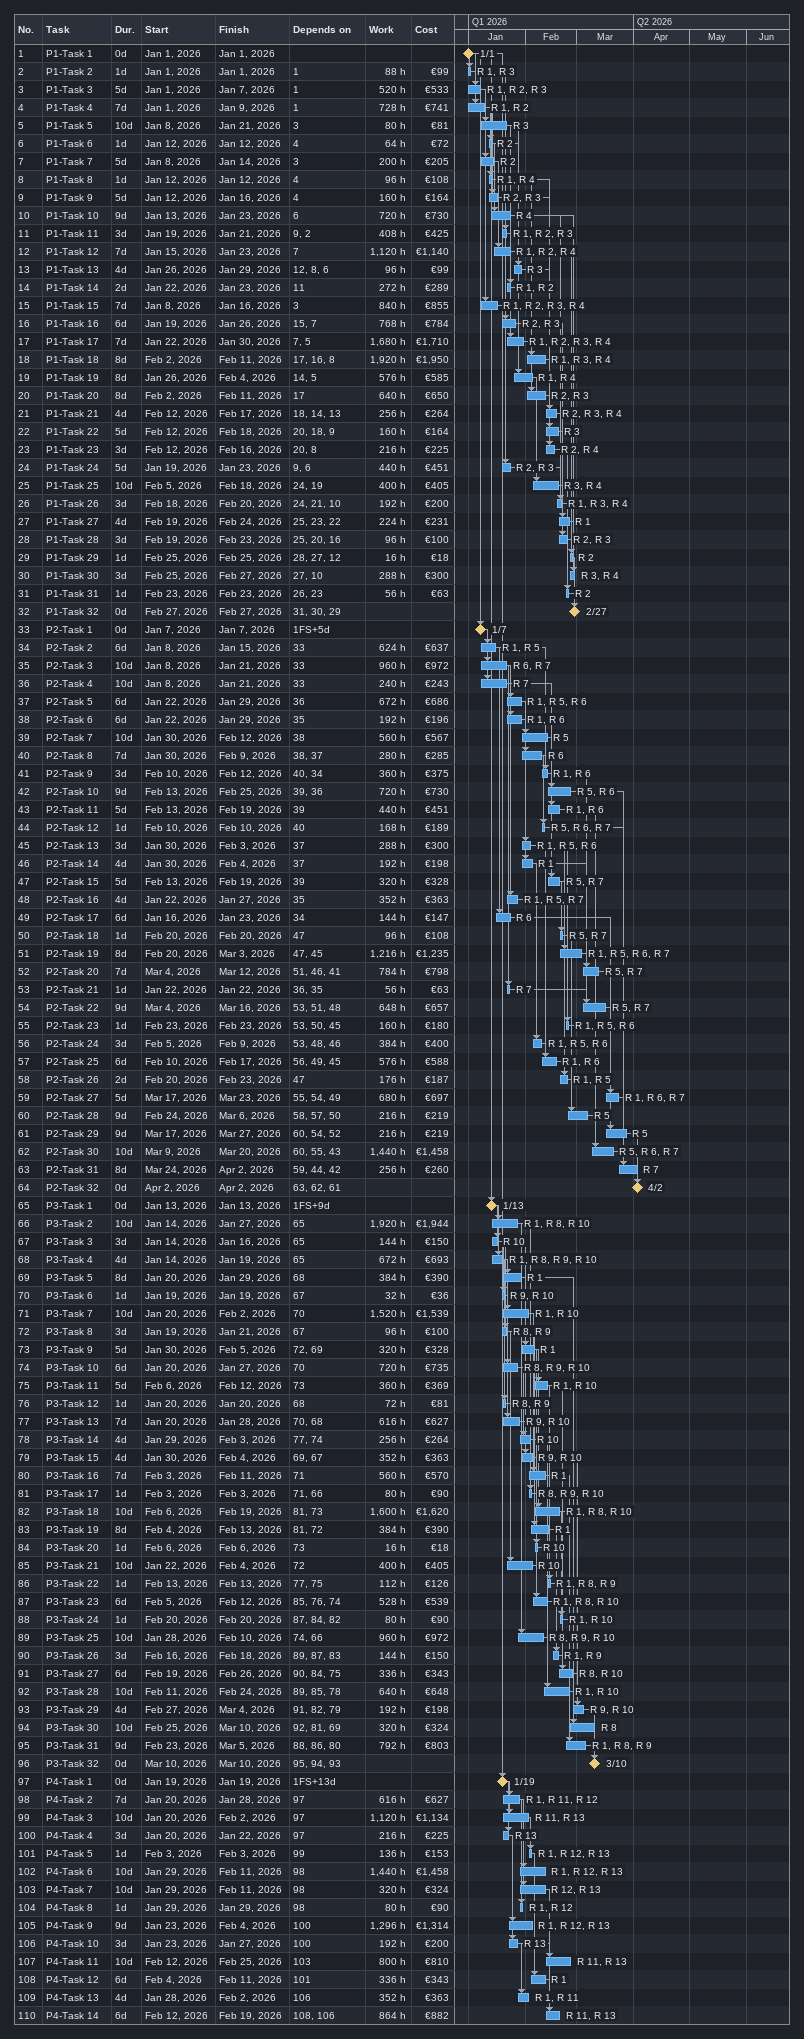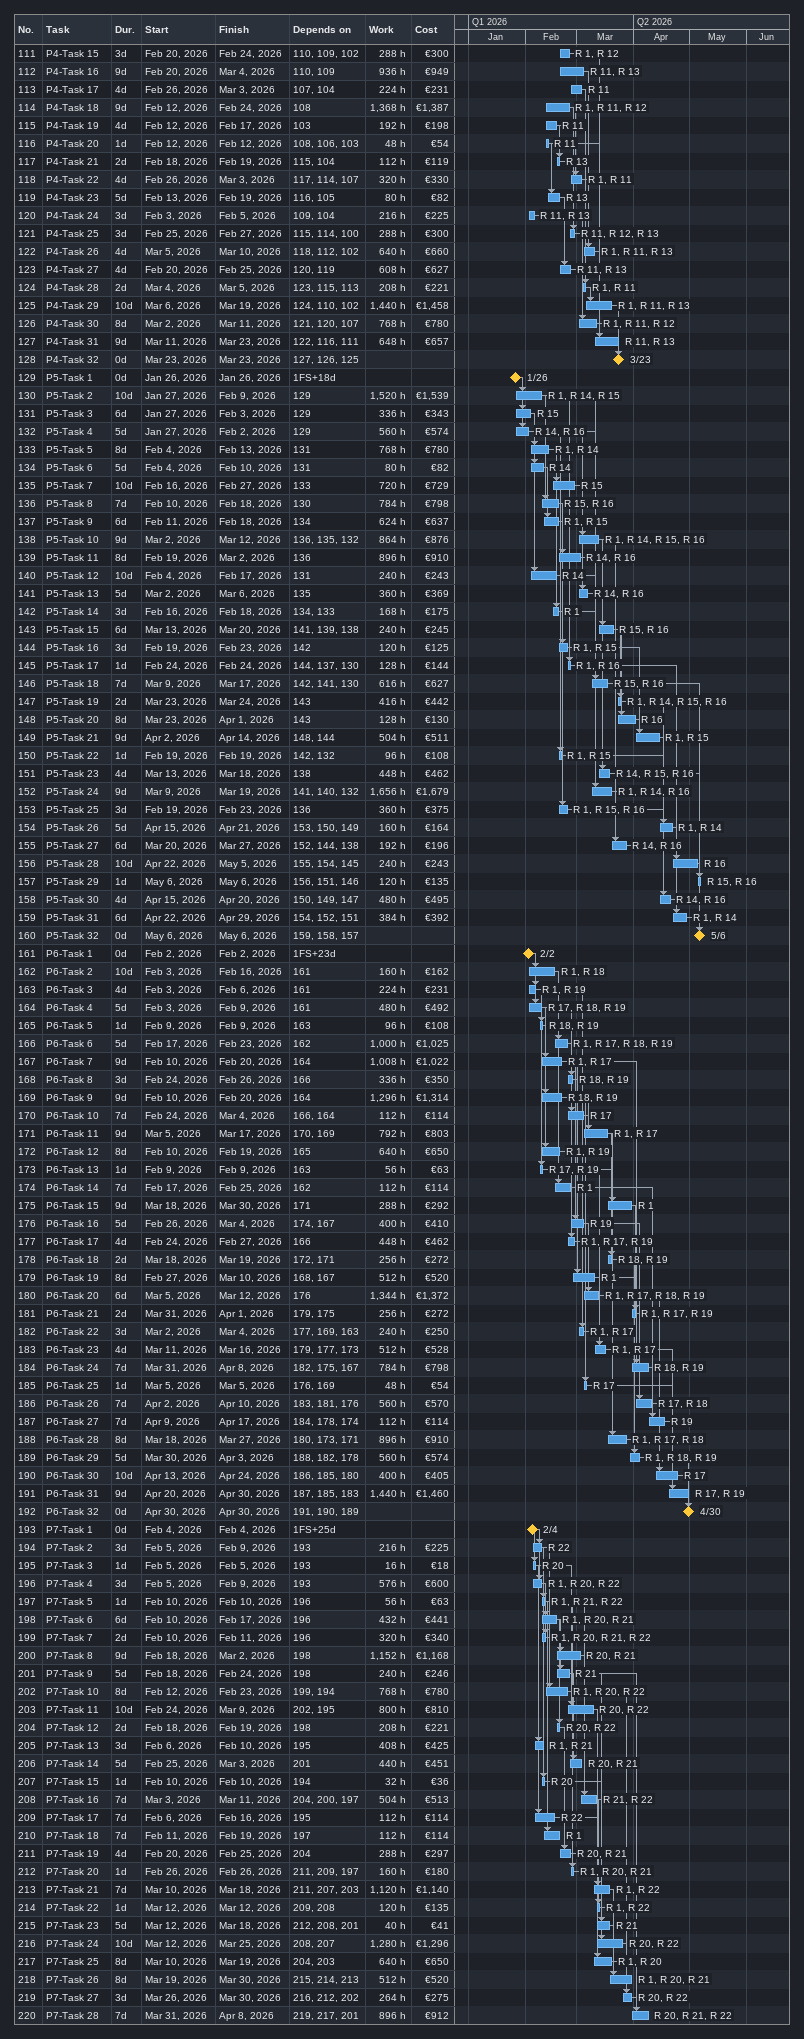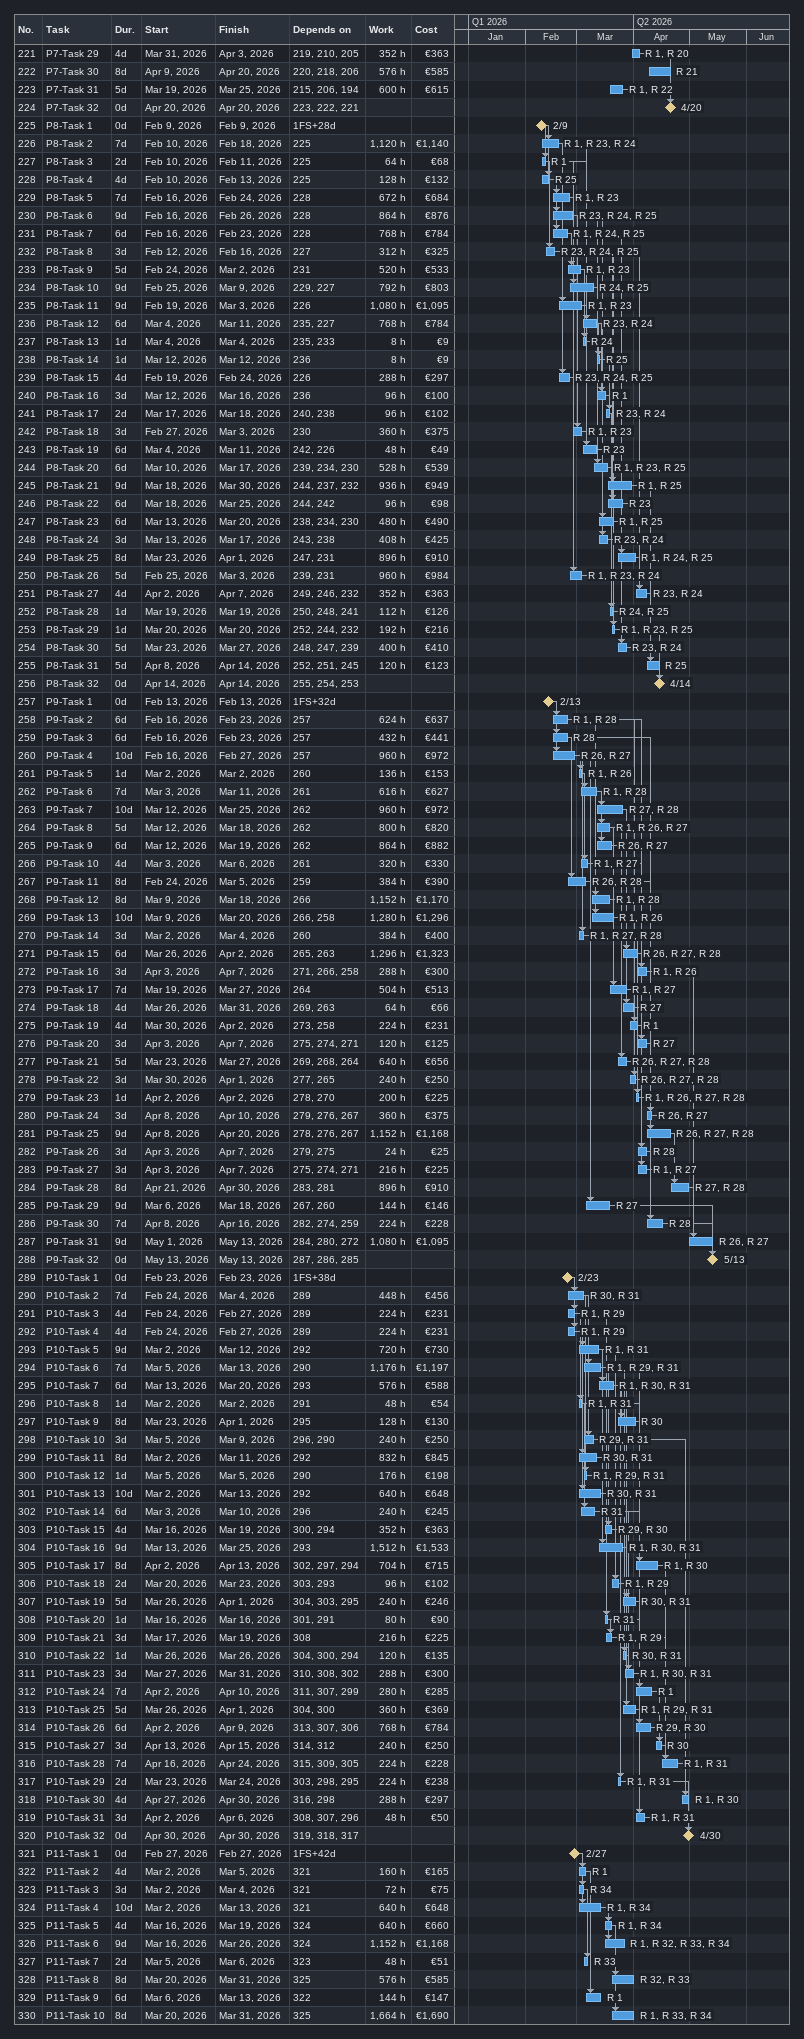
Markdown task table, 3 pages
| ID | Task | Duration | Start | Finish | Predecessors | Resources | Work (h) | Cost (€) |
|---|---|---|---|---|---|---|---|---|
| 1 | P1-Task 1 | 0d | 2026-01-01 | 2026-01-01 |  |  |  |  |
| 2 | P1-Task 2 | 1d | 2026-01-01 | 2026-01-01 | 1 | R 1, R 3 | 88 | 99 |
| 3 | P1-Task 3 | 5d | 2026-01-01 | 2026-01-07 | 1 | R 1, R 2, R 3 | 520 | 533 |
| 4 | P1-Task 4 | 7d | 2026-01-01 | 2026-01-09 | 1 | R 1, R 2 | 728 | 741 |
| 5 | P1-Task 5 | 10d | 2026-01-08 | 2026-01-21 | 3 | R 3 | 80 | 81 |
| 6 | P1-Task 6 | 1d | 2026-01-12 | 2026-01-12 | 4 | R 2 | 64 | 72 |
| 7 | P1-Task 7 | 5d | 2026-01-08 | 2026-01-14 | 3 | R 2 | 200 | 205 |
| 8 | P1-Task 8 | 1d | 2026-01-12 | 2026-01-12 | 4 | R 1, R 4 | 96 | 108 |
| 9 | P1-Task 9 | 5d | 2026-01-12 | 2026-01-16 | 4 | R 2, R 3 | 160 | 164 |
| 10 | P1-Task 10 | 9d | 2026-01-13 | 2026-01-23 | 6 | R 4 | 720 | 730 |
| 11 | P1-Task 11 | 3d | 2026-01-19 | 2026-01-21 | 9, 2 | R 1, R 2, R 3 | 408 | 425 |
| 12 | P1-Task 12 | 7d | 2026-01-15 | 2026-01-23 | 7 | R 1, R 2, R 4 | 1120 | 1140 |
| 13 | P1-Task 13 | 4d | 2026-01-26 | 2026-01-29 | 12, 8, 6 | R 3 | 96 | 99 |
| 14 | P1-Task 14 | 2d | 2026-01-22 | 2026-01-23 | 11 | R 1, R 2 | 272 | 289 |
| 15 | P1-Task 15 | 7d | 2026-01-08 | 2026-01-16 | 3 | R 1, R 2, R 3, R 4 | 840 | 855 |
| 16 | P1-Task 16 | 6d | 2026-01-19 | 2026-01-26 | 15, 7 | R 2, R 3 | 768 | 784 |
| 17 | P1-Task 17 | 7d | 2026-01-22 | 2026-01-30 | 7, 5 | R 1, R 2, R 3, R 4 | 1680 | 1710 |
| 18 | P1-Task 18 | 8d | 2026-02-02 | 2026-02-11 | 17, 16, 8 | R 1, R 3, R 4 | 1920 | 1950 |
| 19 | P1-Task 19 | 8d | 2026-01-26 | 2026-02-04 | 14, 5 | R 1, R 4 | 576 | 585 |
| 20 | P1-Task 20 | 8d | 2026-02-02 | 2026-02-11 | 17 | R 2, R 3 | 640 | 650 |
| 21 | P1-Task 21 | 4d | 2026-02-12 | 2026-02-17 | 18, 14, 13 | R 2, R 3, R 4 | 256 | 264 |
| 22 | P1-Task 22 | 5d | 2026-02-12 | 2026-02-18 | 20, 18, 9 | R 3 | 160 | 164 |
| 23 | P1-Task 23 | 3d | 2026-02-12 | 2026-02-16 | 20, 8 | R 2, R 4 | 216 | 225 |
| 24 | P1-Task 24 | 5d | 2026-01-19 | 2026-01-23 | 9, 6 | R 2, R 3 | 440 | 451 |
| 25 | P1-Task 25 | 10d | 2026-02-05 | 2026-02-18 | 24, 19 | R 3, R 4 | 400 | 405 |
| 26 | P1-Task 26 | 3d | 2026-02-18 | 2026-02-20 | 24, 21, 10 | R 1, R 3, R 4 | 192 | 200 |
| 27 | P1-Task 27 | 4d | 2026-02-19 | 2026-02-24 | 25, 23, 22 | R 1 | 224 | 231 |
| 28 | P1-Task 28 | 3d | 2026-02-19 | 2026-02-23 | 25, 20, 16 | R 2, R 3 | 96 | 100 |
| 29 | P1-Task 29 | 1d | 2026-02-25 | 2026-02-25 | 28, 27, 12 | R 2 | 16 | 18 |
| 30 | P1-Task 30 | 3d | 2026-02-25 | 2026-02-27 | 27, 10 | R 3, R 4 | 288 | 300 |
| 31 | P1-Task 31 | 1d | 2026-02-23 | 2026-02-23 | 26, 23 | R 2 | 56 | 63 |
| 32 | P1-Task 32 | 0d | 2026-02-27 | 2026-02-27 | 31, 30, 29 |  |  |  |
| 33 | P2-Task 1 | 0d | 2026-01-07 | 2026-01-07 | 1FS+5d |  |  |  |
| 34 | P2-Task 2 | 6d | 2026-01-08 | 2026-01-15 | 33 | R 1, R 5 | 624 | 637 |
| 35 | P2-Task 3 | 10d | 2026-01-08 | 2026-01-21 | 33 | R 6, R 7 | 960 | 972 |
| 36 | P2-Task 4 | 10d | 2026-01-08 | 2026-01-21 | 33 | R 7 | 240 | 243 |
| 37 | P2-Task 5 | 6d | 2026-01-22 | 2026-01-29 | 36 | R 1, R 5, R 6 | 672 | 686 |
| 38 | P2-Task 6 | 6d | 2026-01-22 | 2026-01-29 | 35 | R 1, R 6 | 192 | 196 |
| 39 | P2-Task 7 | 10d | 2026-01-30 | 2026-02-12 | 38 | R 5 | 560 | 567 |
| 40 | P2-Task 8 | 7d | 2026-01-30 | 2026-02-09 | 38, 37 | R 6 | 280 | 285 |
| 41 | P2-Task 9 | 3d | 2026-02-10 | 2026-02-12 | 40, 34 | R 1, R 6 | 360 | 375 |
| 42 | P2-Task 10 | 9d | 2026-02-13 | 2026-02-25 | 39, 36 | R 5, R 6 | 720 | 730 |
| 43 | P2-Task 11 | 5d | 2026-02-13 | 2026-02-19 | 39 | R 1, R 6 | 440 | 451 |
| 44 | P2-Task 12 | 1d | 2026-02-10 | 2026-02-10 | 40 | R 5, R 6, R 7 | 168 | 189 |
| 45 | P2-Task 13 | 3d | 2026-01-30 | 2026-02-03 | 37 | R 1, R 5, R 6 | 288 | 300 |
| 46 | P2-Task 14 | 4d | 2026-01-30 | 2026-02-04 | 37 | R 1 | 192 | 198 |
| 47 | P2-Task 15 | 5d | 2026-02-13 | 2026-02-19 | 39 | R 5, R 7 | 320 | 328 |
| 48 | P2-Task 16 | 4d | 2026-01-22 | 2026-01-27 | 35 | R 1, R 5, R 7 | 352 | 363 |
| 49 | P2-Task 17 | 6d | 2026-01-16 | 2026-01-23 | 34 | R 6 | 144 | 147 |
| 50 | P2-Task 18 | 1d | 2026-02-20 | 2026-02-20 | 47 | R 5, R 7 | 96 | 108 |
| 51 | P2-Task 19 | 8d | 2026-02-20 | 2026-03-03 | 47, 45 | R 1, R 5, R 6, R 7 | 1216 | 1235 |
| 52 | P2-Task 20 | 7d | 2026-03-04 | 2026-03-12 | 51, 46, 41 | R 5, R 7 | 784 | 798 |
| 53 | P2-Task 21 | 1d | 2026-01-22 | 2026-01-22 | 36, 35 | R 7 | 56 | 63 |
| 54 | P2-Task 22 | 9d | 2026-03-04 | 2026-03-16 | 53, 51, 48 | R 5, R 7 | 648 | 657 |
| 55 | P2-Task 23 | 1d | 2026-02-23 | 2026-02-23 | 53, 50, 45 | R 1, R 5, R 6 | 160 | 180 |
| 56 | P2-Task 24 | 3d | 2026-02-05 | 2026-02-09 | 53, 48, 46 | R 1, R 5, R 6 | 384 | 400 |
| 57 | P2-Task 25 | 6d | 2026-02-10 | 2026-02-17 | 56, 49, 45 | R 1, R 6 | 576 | 588 |
| 58 | P2-Task 26 | 2d | 2026-02-20 | 2026-02-23 | 47 | R 1, R 5 | 176 | 187 |
| 59 | P2-Task 27 | 5d | 2026-03-17 | 2026-03-23 | 55, 54, 49 | R 1, R 6, R 7 | 680 | 697 |
| 60 | P2-Task 28 | 9d | 2026-02-24 | 2026-03-06 | 58, 57, 50 | R 5 | 216 | 219 |
| 61 | P2-Task 29 | 9d | 2026-03-17 | 2026-03-27 | 60, 54, 52 | R 5 | 216 | 219 |
| 62 | P2-Task 30 | 10d | 2026-03-09 | 2026-03-20 | 60, 55, 43 | R 5, R 6, R 7 | 1440 | 1458 |
| 63 | P2-Task 31 | 8d | 2026-03-24 | 2026-04-02 | 59, 44, 42 | R 7 | 256 | 260 |
| 64 | P2-Task 32 | 0d | 2026-04-02 | 2026-04-02 | 63, 62, 61 |  |  |  |
| 65 | P3-Task 1 | 0d | 2026-01-13 | 2026-01-13 | 1FS+9d |  |  |  |
| 66 | P3-Task 2 | 10d | 2026-01-14 | 2026-01-27 | 65 | R 1, R 8, R 10 | 1920 | 1944 |
| 67 | P3-Task 3 | 3d | 2026-01-14 | 2026-01-16 | 65 | R 10 | 144 | 150 |
| 68 | P3-Task 4 | 4d | 2026-01-14 | 2026-01-19 | 65 | R 1, R 8, R 9, R 10 | 672 | 693 |
| 69 | P3-Task 5 | 8d | 2026-01-20 | 2026-01-29 | 68 | R 1 | 384 | 390 |
| 70 | P3-Task 6 | 1d | 2026-01-19 | 2026-01-19 | 67 | R 9, R 10 | 32 | 36 |
| 71 | P3-Task 7 | 10d | 2026-01-20 | 2026-02-02 | 70 | R 1, R 10 | 1520 | 1539 |
| 72 | P3-Task 8 | 3d | 2026-01-19 | 2026-01-21 | 67 | R 8, R 9 | 96 | 100 |
| 73 | P3-Task 9 | 5d | 2026-01-30 | 2026-02-05 | 72, 69 | R 1 | 320 | 328 |
| 74 | P3-Task 10 | 6d | 2026-01-20 | 2026-01-27 | 70 | R 8, R 9, R 10 | 720 | 735 |
| 75 | P3-Task 11 | 5d | 2026-02-06 | 2026-02-12 | 73 | R 1, R 10 | 360 | 369 |
| 76 | P3-Task 12 | 1d | 2026-01-20 | 2026-01-20 | 68 | R 8, R 9 | 72 | 81 |
| 77 | P3-Task 13 | 7d | 2026-01-20 | 2026-01-28 | 70, 68 | R 9, R 10 | 616 | 627 |
| 78 | P3-Task 14 | 4d | 2026-01-29 | 2026-02-03 | 77, 74 | R 10 | 256 | 264 |
| 79 | P3-Task 15 | 4d | 2026-01-30 | 2026-02-04 | 69, 67 | R 9, R 10 | 352 | 363 |
| 80 | P3-Task 16 | 7d | 2026-02-03 | 2026-02-11 | 71 | R 1 | 560 | 570 |
| 81 | P3-Task 17 | 1d | 2026-02-03 | 2026-02-03 | 71, 66 | R 8, R 9, R 10 | 80 | 90 |
| 82 | P3-Task 18 | 10d | 2026-02-06 | 2026-02-19 | 81, 73 | R 1, R 8, R 10 | 1600 | 1620 |
| 83 | P3-Task 19 | 8d | 2026-02-04 | 2026-02-13 | 81, 72 | R 1 | 384 | 390 |
| 84 | P3-Task 20 | 1d | 2026-02-06 | 2026-02-06 | 73 | R 10 | 16 | 18 |
| 85 | P3-Task 21 | 10d | 2026-01-22 | 2026-02-04 | 72 | R 10 | 400 | 405 |
| 86 | P3-Task 22 | 1d | 2026-02-13 | 2026-02-13 | 77, 75 | R 1, R 8, R 9 | 112 | 126 |
| 87 | P3-Task 23 | 6d | 2026-02-05 | 2026-02-12 | 85, 76, 74 | R 1, R 8, R 10 | 528 | 539 |
| 88 | P3-Task 24 | 1d | 2026-02-20 | 2026-02-20 | 87, 84, 82 | R 1, R 10 | 80 | 90 |
| 89 | P3-Task 25 | 10d | 2026-01-28 | 2026-02-10 | 74, 66 | R 8, R 9, R 10 | 960 | 972 |
| 90 | P3-Task 26 | 3d | 2026-02-16 | 2026-02-18 | 89, 87, 83 | R 1, R 9 | 144 | 150 |
| 91 | P3-Task 27 | 6d | 2026-02-19 | 2026-02-26 | 90, 84, 75 | R 8, R 10 | 336 | 343 |
| 92 | P3-Task 28 | 10d | 2026-02-11 | 2026-02-24 | 89, 85, 78 | R 1, R 10 | 640 | 648 |
| 93 | P3-Task 29 | 4d | 2026-02-27 | 2026-03-04 | 91, 82, 79 | R 9, R 10 | 192 | 198 |
| 94 | P3-Task 30 | 10d | 2026-02-25 | 2026-03-10 | 92, 81, 69 | R 8 | 320 | 324 |
| 95 | P3-Task 31 | 9d | 2026-02-23 | 2026-03-05 | 88, 86, 80 | R 1, R 8, R 9 | 792 | 803 |
| 96 | P3-Task 32 | 0d | 2026-03-10 | 2026-03-10 | 95, 94, 93 |  |  |  |
| 97 | P4-Task 1 | 0d | 2026-01-19 | 2026-01-19 | 1FS+13d |  |  |  |
| 98 | P4-Task 2 | 7d | 2026-01-20 | 2026-01-28 | 97 | R 1, R 11, R 12 | 616 | 627 |
| 99 | P4-Task 3 | 10d | 2026-01-20 | 2026-02-02 | 97 | R 11, R 13 | 1120 | 1134 |
| 100 | P4-Task 4 | 3d | 2026-01-20 | 2026-01-22 | 97 | R 13 | 216 | 225 |
| 101 | P4-Task 5 | 1d | 2026-02-03 | 2026-02-03 | 99 | R 1, R 12, R 13 | 136 | 153 |
| 102 | P4-Task 6 | 10d | 2026-01-29 | 2026-02-11 | 98 | R 1, R 12, R 13 | 1440 | 1458 |
| 103 | P4-Task 7 | 10d | 2026-01-29 | 2026-02-11 | 98 | R 12, R 13 | 320 | 324 |
| 104 | P4-Task 8 | 1d | 2026-01-29 | 2026-01-29 | 98 | R 1, R 12 | 80 | 90 |
| 105 | P4-Task 9 | 9d | 2026-01-23 | 2026-02-04 | 100 | R 1, R 12, R 13 | 1296 | 1314 |
| 106 | P4-Task 10 | 3d | 2026-01-23 | 2026-01-27 | 100 | R 13 | 192 | 200 |
| 107 | P4-Task 11 | 10d | 2026-02-12 | 2026-02-25 | 103 | R 11, R 13 | 800 | 810 |
| 108 | P4-Task 12 | 6d | 2026-02-04 | 2026-02-11 | 101 | R 1 | 336 | 343 |
| 109 | P4-Task 13 | 4d | 2026-01-28 | 2026-02-02 | 106 | R 1, R 11 | 352 | 363 |
| 110 | P4-Task 14 | 6d | 2026-02-12 | 2026-02-19 | 108, 106 | R 11, R 13 | 864 | 882 |
| 111 | P4-Task 15 | 3d | 2026-02-20 | 2026-02-24 | 110, 109, 102 | R 1, R 12 | 288 | 300 |
| 112 | P4-Task 16 | 9d | 2026-02-20 | 2026-03-04 | 110, 109 | R 11, R 13 | 936 | 949 |
| 113 | P4-Task 17 | 4d | 2026-02-26 | 2026-03-03 | 107, 104 | R 11 | 224 | 231 |
| 114 | P4-Task 18 | 9d | 2026-02-12 | 2026-02-24 | 108 | R 1, R 11, R 12 | 1368 | 1387 |
| 115 | P4-Task 19 | 4d | 2026-02-12 | 2026-02-17 | 103 | R 11 | 192 | 198 |
| 116 | P4-Task 20 | 1d | 2026-02-12 | 2026-02-12 | 108, 106, 103 | R 11 | 48 | 54 |
| 117 | P4-Task 21 | 2d | 2026-02-18 | 2026-02-19 | 115, 104 | R 13 | 112 | 119 |
| 118 | P4-Task 22 | 4d | 2026-02-26 | 2026-03-03 | 117, 114, 107 | R 1, R 11 | 320 | 330 |
| 119 | P4-Task 23 | 5d | 2026-02-13 | 2026-02-19 | 116, 105 | R 13 | 80 | 82 |
| 120 | P4-Task 24 | 3d | 2026-02-03 | 2026-02-05 | 109, 104 | R 11, R 13 | 216 | 225 |
| 121 | P4-Task 25 | 3d | 2026-02-25 | 2026-02-27 | 115, 114, 100 | R 11, R 12, R 13 | 288 | 300 |
| 122 | P4-Task 26 | 4d | 2026-03-05 | 2026-03-10 | 118, 112, 102 | R 1, R 11, R 13 | 640 | 660 |
| 123 | P4-Task 27 | 4d | 2026-02-20 | 2026-02-25 | 120, 119 | R 11, R 13 | 608 | 627 |
| 124 | P4-Task 28 | 2d | 2026-03-04 | 2026-03-05 | 123, 115, 113 | R 1, R 11 | 208 | 221 |
| 125 | P4-Task 29 | 10d | 2026-03-06 | 2026-03-19 | 124, 110, 102 | R 1, R 11, R 13 | 1440 | 1458 |
| 126 | P4-Task 30 | 8d | 2026-03-02 | 2026-03-11 | 121, 120, 107 | R 1, R 11, R 12 | 768 | 780 |
| 127 | P4-Task 31 | 9d | 2026-03-11 | 2026-03-23 | 122, 116, 111 | R 11, R 13 | 648 | 657 |
| 128 | P4-Task 32 | 0d | 2026-03-23 | 2026-03-23 | 127, 126, 125 |  |  |  |
| 129 | P5-Task 1 | 0d | 2026-01-26 | 2026-01-26 | 1FS+18d |  |  |  |
| 130 | P5-Task 2 | 10d | 2026-01-27 | 2026-02-09 | 129 | R 1, R 14, R 15 | 1520 | 1539 |
| 131 | P5-Task 3 | 6d | 2026-01-27 | 2026-02-03 | 129 | R 15 | 336 | 343 |
| 132 | P5-Task 4 | 5d | 2026-01-27 | 2026-02-02 | 129 | R 14, R 16 | 560 | 574 |
| 133 | P5-Task 5 | 8d | 2026-02-04 | 2026-02-13 | 131 | R 1, R 14 | 768 | 780 |
| 134 | P5-Task 6 | 5d | 2026-02-04 | 2026-02-10 | 131 | R 14 | 80 | 82 |
| 135 | P5-Task 7 | 10d | 2026-02-16 | 2026-02-27 | 133 | R 15 | 720 | 729 |
| 136 | P5-Task 8 | 7d | 2026-02-10 | 2026-02-18 | 130 | R 15, R 16 | 784 | 798 |
| 137 | P5-Task 9 | 6d | 2026-02-11 | 2026-02-18 | 134 | R 1, R 15 | 624 | 637 |
| 138 | P5-Task 10 | 9d | 2026-03-02 | 2026-03-12 | 136, 135, 132 | R 1, R 14, R 15, R 16 | 864 | 876 |
| 139 | P5-Task 11 | 8d | 2026-02-19 | 2026-03-02 | 136 | R 14, R 16 | 896 | 910 |
| 140 | P5-Task 12 | 10d | 2026-02-04 | 2026-02-17 | 131 | R 14 | 240 | 243 |
| 141 | P5-Task 13 | 5d | 2026-03-02 | 2026-03-06 | 135 | R 14, R 16 | 360 | 369 |
| 142 | P5-Task 14 | 3d | 2026-02-16 | 2026-02-18 | 134, 133 | R 1 | 168 | 175 |
| 143 | P5-Task 15 | 6d | 2026-03-13 | 2026-03-20 | 141, 139, 138 | R 15, R 16 | 240 | 245 |
| 144 | P5-Task 16 | 3d | 2026-02-19 | 2026-02-23 | 142 | R 1, R 15 | 120 | 125 |
| 145 | P5-Task 17 | 1d | 2026-02-24 | 2026-02-24 | 144, 137, 130 | R 1, R 16 | 128 | 144 |
| 146 | P5-Task 18 | 7d | 2026-03-09 | 2026-03-17 | 142, 141, 130 | R 15, R 16 | 616 | 627 |
| 147 | P5-Task 19 | 2d | 2026-03-23 | 2026-03-24 | 143 | R 1, R 14, R 15, R 16 | 416 | 442 |
| 148 | P5-Task 20 | 8d | 2026-03-23 | 2026-04-01 | 143 | R 16 | 128 | 130 |
| 149 | P5-Task 21 | 9d | 2026-04-02 | 2026-04-14 | 148, 144 | R 1, R 15 | 504 | 511 |
| 150 | P5-Task 22 | 1d | 2026-02-19 | 2026-02-19 | 142, 132 | R 1, R 15 | 96 | 108 |
| 151 | P5-Task 23 | 4d | 2026-03-13 | 2026-03-18 | 138 | R 14, R 15, R 16 | 448 | 462 |
| 152 | P5-Task 24 | 9d | 2026-03-09 | 2026-03-19 | 141, 140, 132 | R 1, R 14, R 16 | 1656 | 1679 |
| 153 | P5-Task 25 | 3d | 2026-02-19 | 2026-02-23 | 136 | R 1, R 15, R 16 | 360 | 375 |
| 154 | P5-Task 26 | 5d | 2026-04-15 | 2026-04-21 | 153, 150, 149 | R 1, R 14 | 160 | 164 |
| 155 | P5-Task 27 | 6d | 2026-03-20 | 2026-03-27 | 152, 144, 138 | R 14, R 16 | 192 | 196 |
| 156 | P5-Task 28 | 10d | 2026-04-22 | 2026-05-05 | 155, 154, 145 | R 16 | 240 | 243 |
| 157 | P5-Task 29 | 1d | 2026-05-06 | 2026-05-06 | 156, 151, 146 | R 15, R 16 | 120 | 135 |
| 158 | P5-Task 30 | 4d | 2026-04-15 | 2026-04-20 | 150, 149, 147 | R 14, R 16 | 480 | 495 |
| 159 | P5-Task 31 | 6d | 2026-04-22 | 2026-04-29 | 154, 152, 151 | R 1, R 14 | 384 | 392 |
| 160 | P5-Task 32 | 0d | 2026-05-06 | 2026-05-06 | 159, 158, 157 |  |  |  |
| 161 | P6-Task 1 | 0d | 2026-02-02 | 2026-02-02 | 1FS+23d |  |  |  |
| 162 | P6-Task 2 | 10d | 2026-02-03 | 2026-02-16 | 161 | R 1, R 18 | 160 | 162 |
| 163 | P6-Task 3 | 4d | 2026-02-03 | 2026-02-06 | 161 | R 1, R 19 | 224 | 231 |
| 164 | P6-Task 4 | 5d | 2026-02-03 | 2026-02-09 | 161 | R 17, R 18, R 19 | 480 | 492 |
| 165 | P6-Task 5 | 1d | 2026-02-09 | 2026-02-09 | 163 | R 18, R 19 | 96 | 108 |
| 166 | P6-Task 6 | 5d | 2026-02-17 | 2026-02-23 | 162 | R 1, R 17, R 18, R 19 | 1000 | 1025 |
| 167 | P6-Task 7 | 9d | 2026-02-10 | 2026-02-20 | 164 | R 1, R 17 | 1008 | 1022 |
| 168 | P6-Task 8 | 3d | 2026-02-24 | 2026-02-26 | 166 | R 18, R 19 | 336 | 350 |
| 169 | P6-Task 9 | 9d | 2026-02-10 | 2026-02-20 | 164 | R 18, R 19 | 1296 | 1314 |
| 170 | P6-Task 10 | 7d | 2026-02-24 | 2026-03-04 | 166, 164 | R 17 | 112 | 114 |
| 171 | P6-Task 11 | 9d | 2026-03-05 | 2026-03-17 | 170, 169 | R 1, R 17 | 792 | 803 |
| 172 | P6-Task 12 | 8d | 2026-02-10 | 2026-02-19 | 165 | R 1, R 19 | 640 | 650 |
| 173 | P6-Task 13 | 1d | 2026-02-09 | 2026-02-09 | 163 | R 17, R 19 | 56 | 63 |
| 174 | P6-Task 14 | 7d | 2026-02-17 | 2026-02-25 | 162 | R 1 | 112 | 114 |
| 175 | P6-Task 15 | 9d | 2026-03-18 | 2026-03-30 | 171 | R 1 | 288 | 292 |
| 176 | P6-Task 16 | 5d | 2026-02-26 | 2026-03-04 | 174, 167 | R 19 | 400 | 410 |
| 177 | P6-Task 17 | 4d | 2026-02-24 | 2026-02-27 | 166 | R 1, R 17, R 19 | 448 | 462 |
| 178 | P6-Task 18 | 2d | 2026-03-18 | 2026-03-19 | 172, 171 | R 18, R 19 | 256 | 272 |
| 179 | P6-Task 19 | 8d | 2026-02-27 | 2026-03-10 | 168, 167 | R 1 | 512 | 520 |
| 180 | P6-Task 20 | 6d | 2026-03-05 | 2026-03-12 | 176 | R 1, R 17, R 18, R 19 | 1344 | 1372 |
| 181 | P6-Task 21 | 2d | 2026-03-31 | 2026-04-01 | 179, 175 | R 1, R 17, R 19 | 256 | 272 |
| 182 | P6-Task 22 | 3d | 2026-03-02 | 2026-03-04 | 177, 169, 163 | R 1, R 17 | 240 | 250 |
| 183 | P6-Task 23 | 4d | 2026-03-11 | 2026-03-16 | 179, 177, 173 | R 1, R 17 | 512 | 528 |
| 184 | P6-Task 24 | 7d | 2026-03-31 | 2026-04-08 | 182, 175, 167 | R 18, R 19 | 784 | 798 |
| 185 | P6-Task 25 | 1d | 2026-03-05 | 2026-03-05 | 176, 169 | R 17 | 48 | 54 |
| 186 | P6-Task 26 | 7d | 2026-04-02 | 2026-04-10 | 183, 181, 176 | R 17, R 18 | 560 | 570 |
| 187 | P6-Task 27 | 7d | 2026-04-09 | 2026-04-17 | 184, 178, 174 | R 19 | 112 | 114 |
| 188 | P6-Task 28 | 8d | 2026-03-18 | 2026-03-27 | 180, 173, 171 | R 1, R 17, R 18 | 896 | 910 |
| 189 | P6-Task 29 | 5d | 2026-03-30 | 2026-04-03 | 188, 182, 178 | R 1, R 18, R 19 | 560 | 574 |
| 190 | P6-Task 30 | 10d | 2026-04-13 | 2026-04-24 | 186, 185, 180 | R 17 | 400 | 405 |
| 191 | P6-Task 31 | 9d | 2026-04-20 | 2026-04-30 | 187, 185, 183 | R 17, R 19 | 1440 | 1460 |
| 192 | P6-Task 32 | 0d | 2026-04-30 | 2026-04-30 | 191, 190, 189 |  |  |  |
| 193 | P7-Task 1 | 0d | 2026-02-04 | 2026-02-04 | 1FS+25d |  |  |  |
| 194 | P7-Task 2 | 3d | 2026-02-05 | 2026-02-09 | 193 | R 22 | 216 | 225 |
| 195 | P7-Task 3 | 1d | 2026-02-05 | 2026-02-05 | 193 | R 20 | 16 | 18 |
| 196 | P7-Task 4 | 3d | 2026-02-05 | 2026-02-09 | 193 | R 1, R 20, R 22 | 576 | 600 |
| 197 | P7-Task 5 | 1d | 2026-02-10 | 2026-02-10 | 196 | R 1, R 21, R 22 | 56 | 63 |
| 198 | P7-Task 6 | 6d | 2026-02-10 | 2026-02-17 | 196 | R 1, R 20, R 21 | 432 | 441 |
| 199 | P7-Task 7 | 2d | 2026-02-10 | 2026-02-11 | 196 | R 1, R 20, R 21, R 22 | 320 | 340 |
| 200 | P7-Task 8 | 9d | 2026-02-18 | 2026-03-02 | 198 | R 20, R 21 | 1152 | 1168 |
| 201 | P7-Task 9 | 5d | 2026-02-18 | 2026-02-24 | 198 | R 21 | 240 | 246 |
| 202 | P7-Task 10 | 8d | 2026-02-12 | 2026-02-23 | 199, 194 | R 1, R 20, R 22 | 768 | 780 |
| 203 | P7-Task 11 | 10d | 2026-02-24 | 2026-03-09 | 202, 195 | R 20, R 22 | 800 | 810 |
| 204 | P7-Task 12 | 2d | 2026-02-18 | 2026-02-19 | 198 | R 20, R 22 | 208 | 221 |
| 205 | P7-Task 13 | 3d | 2026-02-06 | 2026-02-10 | 195 | R 1, R 21 | 408 | 425 |
| 206 | P7-Task 14 | 5d | 2026-02-25 | 2026-03-03 | 201 | R 20, R 21 | 440 | 451 |
| 207 | P7-Task 15 | 1d | 2026-02-10 | 2026-02-10 | 194 | R 20 | 32 | 36 |
| 208 | P7-Task 16 | 7d | 2026-03-03 | 2026-03-11 | 204, 200, 197 | R 21, R 22 | 504 | 513 |
| 209 | P7-Task 17 | 7d | 2026-02-06 | 2026-02-16 | 195 | R 22 | 112 | 114 |
| 210 | P7-Task 18 | 7d | 2026-02-11 | 2026-02-19 | 197 | R 1 | 112 | 114 |
| 211 | P7-Task 19 | 4d | 2026-02-20 | 2026-02-25 | 204 | R 20, R 21 | 288 | 297 |
| 212 | P7-Task 20 | 1d | 2026-02-26 | 2026-02-26 | 211, 209, 197 | R 1, R 20, R 21 | 160 | 180 |
| 213 | P7-Task 21 | 7d | 2026-03-10 | 2026-03-18 | 211, 207, 203 | R 1, R 22 | 1120 | 1140 |
| 214 | P7-Task 22 | 1d | 2026-03-12 | 2026-03-12 | 209, 208 | R 1, R 22 | 120 | 135 |
| 215 | P7-Task 23 | 5d | 2026-03-12 | 2026-03-18 | 212, 208, 201 | R 21 | 40 | 41 |
| 216 | P7-Task 24 | 10d | 2026-03-12 | 2026-03-25 | 208, 207 | R 20, R 22 | 1280 | 1296 |
| 217 | P7-Task 25 | 8d | 2026-03-10 | 2026-03-19 | 204, 203 | R 1, R 20 | 640 | 650 |
| 218 | P7-Task 26 | 8d | 2026-03-19 | 2026-03-30 | 215, 214, 213 | R 1, R 20, R 21 | 512 | 520 |
| 219 | P7-Task 27 | 3d | 2026-03-26 | 2026-03-30 | 216, 212, 202 | R 20, R 22 | 264 | 275 |
| 220 | P7-Task 28 | 7d | 2026-03-31 | 2026-04-08 | 219, 217, 201 | R 20, R 21, R 22 | 896 | 912 |
| 221 | P7-Task 29 | 4d | 2026-03-31 | 2026-04-03 | 219, 210, 205 | R 1, R 20 | 352 | 363 |
| 222 | P7-Task 30 | 8d | 2026-04-09 | 2026-04-20 | 220, 218, 206 | R 21 | 576 | 585 |
| 223 | P7-Task 31 | 5d | 2026-03-19 | 2026-03-25 | 215, 206, 194 | R 1, R 22 | 600 | 615 |
| 224 | P7-Task 32 | 0d | 2026-04-20 | 2026-04-20 | 223, 222, 221 |  |  |  |
| 225 | P8-Task 1 | 0d | 2026-02-09 | 2026-02-09 | 1FS+28d |  |  |  |
| 226 | P8-Task 2 | 7d | 2026-02-10 | 2026-02-18 | 225 | R 1, R 23, R 24 | 1120 | 1140 |
| 227 | P8-Task 3 | 2d | 2026-02-10 | 2026-02-11 | 225 | R 1 | 64 | 68 |
| 228 | P8-Task 4 | 4d | 2026-02-10 | 2026-02-13 | 225 | R 25 | 128 | 132 |
| 229 | P8-Task 5 | 7d | 2026-02-16 | 2026-02-24 | 228 | R 1, R 23 | 672 | 684 |
| 230 | P8-Task 6 | 9d | 2026-02-16 | 2026-02-26 | 228 | R 23, R 24, R 25 | 864 | 876 |
| 231 | P8-Task 7 | 6d | 2026-02-16 | 2026-02-23 | 228 | R 1, R 24, R 25 | 768 | 784 |
| 232 | P8-Task 8 | 3d | 2026-02-12 | 2026-02-16 | 227 | R 23, R 24, R 25 | 312 | 325 |
| 233 | P8-Task 9 | 5d | 2026-02-24 | 2026-03-02 | 231 | R 1, R 23 | 520 | 533 |
| 234 | P8-Task 10 | 9d | 2026-02-25 | 2026-03-09 | 229, 227 | R 24, R 25 | 792 | 803 |
| 235 | P8-Task 11 | 9d | 2026-02-19 | 2026-03-03 | 226 | R 1, R 23 | 1080 | 1095 |
| 236 | P8-Task 12 | 6d | 2026-03-04 | 2026-03-11 | 235, 227 | R 23, R 24 | 768 | 784 |
| 237 | P8-Task 13 | 1d | 2026-03-04 | 2026-03-04 | 235, 233 | R 24 | 8 | 9 |
| 238 | P8-Task 14 | 1d | 2026-03-12 | 2026-03-12 | 236 | R 25 | 8 | 9 |
| 239 | P8-Task 15 | 4d | 2026-02-19 | 2026-02-24 | 226 | R 23, R 24, R 25 | 288 | 297 |
| 240 | P8-Task 16 | 3d | 2026-03-12 | 2026-03-16 | 236 | R 1 | 96 | 100 |
| 241 | P8-Task 17 | 2d | 2026-03-17 | 2026-03-18 | 240, 238 | R 23, R 24 | 96 | 102 |
| 242 | P8-Task 18 | 3d | 2026-02-27 | 2026-03-03 | 230 | R 1, R 23 | 360 | 375 |
| 243 | P8-Task 19 | 6d | 2026-03-04 | 2026-03-11 | 242, 226 | R 23 | 48 | 49 |
| 244 | P8-Task 20 | 6d | 2026-03-10 | 2026-03-17 | 239, 234, 230 | R 1, R 23, R 25 | 528 | 539 |
| 245 | P8-Task 21 | 9d | 2026-03-18 | 2026-03-30 | 244, 237, 232 | R 1, R 25 | 936 | 949 |
| 246 | P8-Task 22 | 6d | 2026-03-18 | 2026-03-25 | 244, 242 | R 23 | 96 | 98 |
| 247 | P8-Task 23 | 6d | 2026-03-13 | 2026-03-20 | 238, 234, 230 | R 1, R 25 | 480 | 490 |
| 248 | P8-Task 24 | 3d | 2026-03-13 | 2026-03-17 | 243, 238 | R 23, R 24 | 408 | 425 |
| 249 | P8-Task 25 | 8d | 2026-03-23 | 2026-04-01 | 247, 231 | R 1, R 24, R 25 | 896 | 910 |
| 250 | P8-Task 26 | 5d | 2026-02-25 | 2026-03-03 | 239, 231 | R 1, R 23, R 24 | 960 | 984 |
| 251 | P8-Task 27 | 4d | 2026-04-02 | 2026-04-07 | 249, 246, 232 | R 23, R 24 | 352 | 363 |
| 252 | P8-Task 28 | 1d | 2026-03-19 | 2026-03-19 | 250, 248, 241 | R 24, R 25 | 112 | 126 |
| 253 | P8-Task 29 | 1d | 2026-03-20 | 2026-03-20 | 252, 244, 232 | R 1, R 23, R 25 | 192 | 216 |
| 254 | P8-Task 30 | 5d | 2026-03-23 | 2026-03-27 | 248, 247, 239 | R 23, R 24 | 400 | 410 |
| 255 | P8-Task 31 | 5d | 2026-04-08 | 2026-04-14 | 252, 251, 245 | R 25 | 120 | 123 |
| 256 | P8-Task 32 | 0d | 2026-04-14 | 2026-04-14 | 255, 254, 253 |  |  |  |
| 257 | P9-Task 1 | 0d | 2026-02-13 | 2026-02-13 | 1FS+32d |  |  |  |
| 258 | P9-Task 2 | 6d | 2026-02-16 | 2026-02-23 | 257 | R 1, R 28 | 624 | 637 |
| 259 | P9-Task 3 | 6d | 2026-02-16 | 2026-02-23 | 257 | R 28 | 432 | 441 |
| 260 | P9-Task 4 | 10d | 2026-02-16 | 2026-02-27 | 257 | R 26, R 27 | 960 | 972 |
| 261 | P9-Task 5 | 1d | 2026-03-02 | 2026-03-02 | 260 | R 1, R 26 | 136 | 153 |
| 262 | P9-Task 6 | 7d | 2026-03-03 | 2026-03-11 | 261 | R 1, R 28 | 616 | 627 |
| 263 | P9-Task 7 | 10d | 2026-03-12 | 2026-03-25 | 262 | R 27, R 28 | 960 | 972 |
| 264 | P9-Task 8 | 5d | 2026-03-12 | 2026-03-18 | 262 | R 1, R 26, R 27 | 800 | 820 |
| 265 | P9-Task 9 | 6d | 2026-03-12 | 2026-03-19 | 262 | R 26, R 27 | 864 | 882 |
| 266 | P9-Task 10 | 4d | 2026-03-03 | 2026-03-06 | 261 | R 1, R 27 | 320 | 330 |
| 267 | P9-Task 11 | 8d | 2026-02-24 | 2026-03-05 | 259 | R 26, R 28 | 384 | 390 |
| 268 | P9-Task 12 | 8d | 2026-03-09 | 2026-03-18 | 266 | R 1, R 28 | 1152 | 1170 |
| 269 | P9-Task 13 | 10d | 2026-03-09 | 2026-03-20 | 266, 258 | R 1, R 26 | 1280 | 1296 |
| 270 | P9-Task 14 | 3d | 2026-03-02 | 2026-03-04 | 260 | R 1, R 27, R 28 | 384 | 400 |
| 271 | P9-Task 15 | 6d | 2026-03-26 | 2026-04-02 | 265, 263 | R 26, R 27, R 28 | 1296 | 1323 |
| 272 | P9-Task 16 | 3d | 2026-04-03 | 2026-04-07 | 271, 266, 258 | R 1, R 26 | 288 | 300 |
| 273 | P9-Task 17 | 7d | 2026-03-19 | 2026-03-27 | 264 | R 1, R 27 | 504 | 513 |
| 274 | P9-Task 18 | 4d | 2026-03-26 | 2026-03-31 | 269, 263 | R 27 | 64 | 66 |
| 275 | P9-Task 19 | 4d | 2026-03-30 | 2026-04-02 | 273, 258 | R 1 | 224 | 231 |
| 276 | P9-Task 20 | 3d | 2026-04-03 | 2026-04-07 | 275, 274, 271 | R 27 | 120 | 125 |
| 277 | P9-Task 21 | 5d | 2026-03-23 | 2026-03-27 | 269, 268, 264 | R 26, R 27, R 28 | 640 | 656 |
| 278 | P9-Task 22 | 3d | 2026-03-30 | 2026-04-01 | 277, 265 | R 26, R 27, R 28 | 240 | 250 |
| 279 | P9-Task 23 | 1d | 2026-04-02 | 2026-04-02 | 278, 270 | R 1, R 26, R 27, R 28 | 200 | 225 |
| 280 | P9-Task 24 | 3d | 2026-04-08 | 2026-04-10 | 279, 276, 267 | R 26, R 27 | 360 | 375 |
| 281 | P9-Task 25 | 9d | 2026-04-08 | 2026-04-20 | 278, 276, 267 | R 26, R 27, R 28 | 1152 | 1168 |
| 282 | P9-Task 26 | 3d | 2026-04-03 | 2026-04-07 | 279, 275 | R 28 | 24 | 25 |
| 283 | P9-Task 27 | 3d | 2026-04-03 | 2026-04-07 | 275, 274, 271 | R 1, R 27 | 216 | 225 |
| 284 | P9-Task 28 | 8d | 2026-04-21 | 2026-04-30 | 283, 281 | R 27, R 28 | 896 | 910 |
| 285 | P9-Task 29 | 9d | 2026-03-06 | 2026-03-18 | 267, 260 | R 27 | 144 | 146 |
| 286 | P9-Task 30 | 7d | 2026-04-08 | 2026-04-16 | 282, 274, 259 | R 28 | 224 | 228 |
| 287 | P9-Task 31 | 9d | 2026-05-01 | 2026-05-13 | 284, 280, 272 | R 26, R 27 | 1080 | 1095 |
| 288 | P9-Task 32 | 0d | 2026-05-13 | 2026-05-13 | 287, 286, 285 |  |  |  |
| 289 | P10-Task 1 | 0d | 2026-02-23 | 2026-02-23 | 1FS+38d |  |  |  |
| 290 | P10-Task 2 | 7d | 2026-02-24 | 2026-03-04 | 289 | R 30, R 31 | 448 | 456 |
| 291 | P10-Task 3 | 4d | 2026-02-24 | 2026-02-27 | 289 | R 1, R 29 | 224 | 231 |
| 292 | P10-Task 4 | 4d | 2026-02-24 | 2026-02-27 | 289 | R 1, R 29 | 224 | 231 |
| 293 | P10-Task 5 | 9d | 2026-03-02 | 2026-03-12 | 292 | R 1, R 31 | 720 | 730 |
| 294 | P10-Task 6 | 7d | 2026-03-05 | 2026-03-13 | 290 | R 1, R 29, R 31 | 1176 | 1197 |
| 295 | P10-Task 7 | 6d | 2026-03-13 | 2026-03-20 | 293 | R 1, R 30, R 31 | 576 | 588 |
| 296 | P10-Task 8 | 1d | 2026-03-02 | 2026-03-02 | 291 | R 1, R 31 | 48 | 54 |
| 297 | P10-Task 9 | 8d | 2026-03-23 | 2026-04-01 | 295 | R 30 | 128 | 130 |
| 298 | P10-Task 10 | 3d | 2026-03-05 | 2026-03-09 | 296, 290 | R 29, R 31 | 240 | 250 |
| 299 | P10-Task 11 | 8d | 2026-03-02 | 2026-03-11 | 292 | R 30, R 31 | 832 | 845 |
| 300 | P10-Task 12 | 1d | 2026-03-05 | 2026-03-05 | 290 | R 1, R 29, R 31 | 176 | 198 |
| 301 | P10-Task 13 | 10d | 2026-03-02 | 2026-03-13 | 292 | R 30, R 31 | 640 | 648 |
| 302 | P10-Task 14 | 6d | 2026-03-03 | 2026-03-10 | 296 | R 31 | 240 | 245 |
| 303 | P10-Task 15 | 4d | 2026-03-16 | 2026-03-19 | 300, 294 | R 29, R 30 | 352 | 363 |
| 304 | P10-Task 16 | 9d | 2026-03-13 | 2026-03-25 | 293 | R 1, R 30, R 31 | 1512 | 1533 |
| 305 | P10-Task 17 | 8d | 2026-04-02 | 2026-04-13 | 302, 297, 294 | R 1, R 30 | 704 | 715 |
| 306 | P10-Task 18 | 2d | 2026-03-20 | 2026-03-23 | 303, 293 | R 1, R 29 | 96 | 102 |
| 307 | P10-Task 19 | 5d | 2026-03-26 | 2026-04-01 | 304, 303, 295 | R 30, R 31 | 240 | 246 |
| 308 | P10-Task 20 | 1d | 2026-03-16 | 2026-03-16 | 301, 291 | R 31 | 80 | 90 |
| 309 | P10-Task 21 | 3d | 2026-03-17 | 2026-03-19 | 308 | R 1, R 29 | 216 | 225 |
| 310 | P10-Task 22 | 1d | 2026-03-26 | 2026-03-26 | 304, 300, 294 | R 30, R 31 | 120 | 135 |
| 311 | P10-Task 23 | 3d | 2026-03-27 | 2026-03-31 | 310, 308, 302 | R 1, R 30, R 31 | 288 | 300 |
| 312 | P10-Task 24 | 7d | 2026-04-02 | 2026-04-10 | 311, 307, 299 | R 1 | 280 | 285 |
| 313 | P10-Task 25 | 5d | 2026-03-26 | 2026-04-01 | 304, 300 | R 1, R 29, R 31 | 360 | 369 |
| 314 | P10-Task 26 | 6d | 2026-04-02 | 2026-04-09 | 313, 307, 306 | R 29, R 30 | 768 | 784 |
| 315 | P10-Task 27 | 3d | 2026-04-13 | 2026-04-15 | 314, 312 | R 30 | 240 | 250 |
| 316 | P10-Task 28 | 7d | 2026-04-16 | 2026-04-24 | 315, 309, 305 | R 1, R 31 | 224 | 228 |
| 317 | P10-Task 29 | 2d | 2026-03-23 | 2026-03-24 | 303, 298, 295 | R 1, R 31 | 224 | 238 |
| 318 | P10-Task 30 | 4d | 2026-04-27 | 2026-04-30 | 316, 298 | R 1, R 30 | 288 | 297 |
| 319 | P10-Task 31 | 3d | 2026-04-02 | 2026-04-06 | 308, 307, 296 | R 1, R 31 | 48 | 50 |
| 320 | P10-Task 32 | 0d | 2026-04-30 | 2026-04-30 | 319, 318, 317 |  |  |  |
| 321 | P11-Task 1 | 0d | 2026-02-27 | 2026-02-27 | 1FS+42d |  |  |  |
| 322 | P11-Task 2 | 4d | 2026-03-02 | 2026-03-05 | 321 | R 1 | 160 | 165 |
| 323 | P11-Task 3 | 3d | 2026-03-02 | 2026-03-04 | 321 | R 34 | 72 | 75 |
| 324 | P11-Task 4 | 10d | 2026-03-02 | 2026-03-13 | 321 | R 1, R 34 | 640 | 648 |
| 325 | P11-Task 5 | 4d | 2026-03-16 | 2026-03-19 | 324 | R 1, R 34 | 640 | 660 |
| 326 | P11-Task 6 | 9d | 2026-03-16 | 2026-03-26 | 324 | R 1, R 32, R 33, R 34 | 1152 | 1168 |
| 327 | P11-Task 7 | 2d | 2026-03-05 | 2026-03-06 | 323 | R 33 | 48 | 51 |
| 328 | P11-Task 8 | 8d | 2026-03-20 | 2026-03-31 | 325 | R 32, R 33 | 576 | 585 |
| 329 | P11-Task 9 | 6d | 2026-03-06 | 2026-03-13 | 322 | R 1 | 144 | 147 |
| 330 | P11-Task 10 | 8d | 2026-03-20 | 2026-03-31 | 325 | R 1, R 33, R 34 | 1664 | 1690 |
